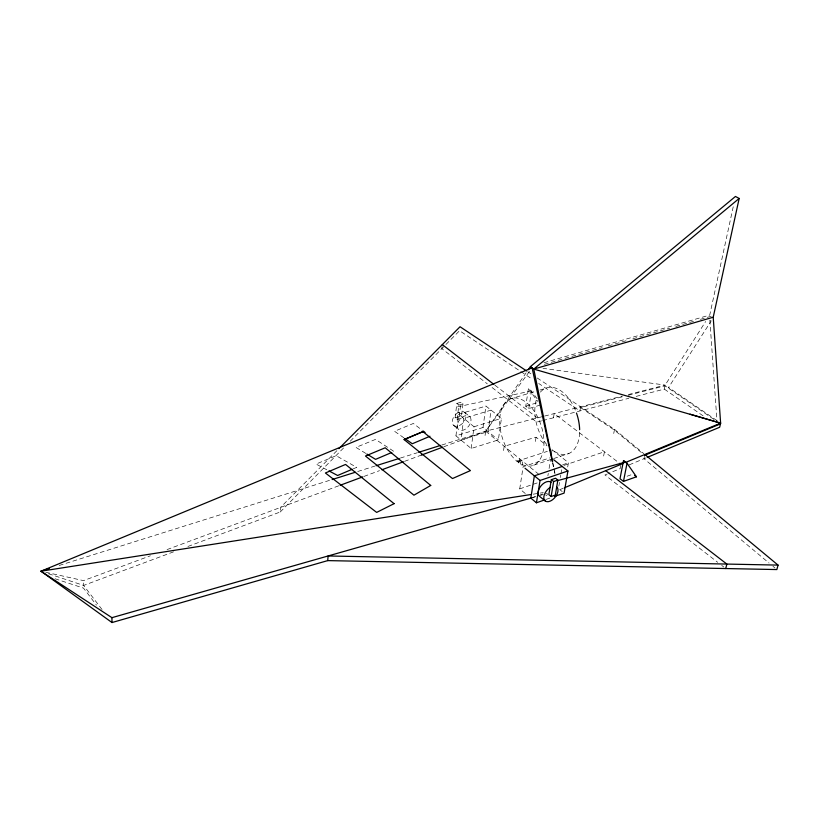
<?xml version="1.0" encoding="UTF-8"?>
<svg xmlns="http://www.w3.org/2000/svg" width="819" height="819" viewBox="0 0 819 819"><rect width="100%" height="100%" fill="white"/><g stroke="black" fill="none" stroke-linecap="round" stroke-linejoin="round"><path stroke-width="0.61" stroke-dasharray="4.09 3.07" d="M187.93 546.468L280.231 511.988L280.487 507.442L337.131 450.45M442.076 346.611L441.84 348.628L487.264 383.804M455.077 417.874L456.869 403.439L460.974 402.231L463.001 403.859L461.169 418.274L457.074 419.512L455.077 417.874L459.162 416.646L461.169 418.274M457.074 419.512L458.886 405.067L456.869 403.439M455.948 435.841L458.671 414.23L485.933 406.07L501.433 418.345L498.351 439.905L471.16 448.495L455.948 435.841L483.015 427.498L498.351 439.905M459.162 416.646L460.974 402.231M471.16 448.495L474.037 426.75L458.671 414.23M483.015 427.498L485.933 406.07M485.063 435.473L485.647 431.224L526.095 372.86M503.562 450.532L504.187 446.253L536.087 437.223L547.082 445.864M540.345 405.026L528.798 408.558L525.747 406.214L528.409 388.718L531.48 391.042L537.203 398.833M518.847 462.96L519.502 458.66L517.035 461.292L522.706 461.261L522.041 465.571M528.798 408.558L531.48 391.042M520.444 464.271L521.099 459.95M525.266 493.499L519.717 488.882L523.136 466.707L549.692 457.913M535.411 441.472L536.087 437.223M553.48 417.782L554.166 413.605L620.014 463.615M551.382 454.064L552.078 449.795A34.685 20.751 72.2 0 0 579.657 430.917M547.88 475.829L548.28 473.392M549.088 468.499L550.501 459.95M558.865 486.077L559.49 482.401M560.329 477.497L560.749 475.04M560.954 473.822L561.793 468.908M567.7 466.943L568.447 462.653L552.078 449.795M580.62 406.808L579.903 410.943L538.738 383.497M603.634 456.019L604.422 451.771L563.626 465.509M613.728 433.497L614.526 429.32L537.254 378.02M620.782 465.417L620.167 468.622L608.445 473.495M644.44 456.418L643.98 458.722L769.041 563.042M636.189 396.386L664.322 389.117L665.151 385.084L705.62 321.529M543.939 362.725L709.735 315.069L733.568 205.2M443.898 446.734L485.647 431.224L529.852 370.915M280.231 511.988L343.98 447.553M350.266 441.195L459.561 330.712L519.737 370.833M353.327 468.806L356.705 467.373L336.148 455.692L316.042 464.076L326.822 469.778M607.278 473.986L604.934 474.959L717.69 562.305M629.238 464.854L646.304 457.76M559.633 489.731L563.185 488.267M562.673 464.834L568.447 462.653M173.546 551.842L83.63 585.431L45.69 572.798M45.813 572.286L83.507 580.62L150.368 555.784M167.076 549.58L338.933 485.728M363.984 476.423L379.484 470.659M404.535 461.353L421.232 455.149M627.067 476.228L632.964 474.16M546.048 499.416L550.859 497.737M532.012 497.696L535.616 496.447M540.427 494.778L542.823 493.949M519.717 488.882L538.892 482.35M533.671 465.202L552.487 458.947M553.664 458.558L568.949 453.48M517.035 461.292L547.317 451.361M59.224 565.458L332.135 479.545M357.719 471.498L374.774 466.124M400.358 458.067L417.414 452.702M441.779 445.034L485.647 431.224L543.366 416.38M474.037 426.75L501.433 418.345M525.747 406.214L538.441 402.344M509.305 399.211L535.012 391.523M539.905 390.059L544.799 388.595M458.886 405.067L463.001 403.859M544.389 364.301L602.129 347.666M608.271 345.894L626.699 340.581M632.841 338.81L669.696 328.194M675.839 326.423L694.277 321.109M700.419 319.338L711.476 316.154L709.735 315.069M532.719 497.563L535.176 496.867M540.079 495.464L542.526 494.768M543.755 494.42L547.43 493.366M541.502 420.874L536.711 422.113L491.298 386.937M542.7 420.567L628.849 398.29M544.574 416.072L622.276 396.099M628.398 394.533L665.151 385.084L543.017 368.335M622.133 396.846L580.487 407.565L614.373 430.077L642.72 453.634M628.255 395.27L665.008 385.821L713.892 419.389M457.565 406.859L529.709 391.277M533.21 494.174L543.304 492.588M55.108 578.767L83.507 588.114L96.478 605.128M365.776 453.378L355.978 447.399L375.522 439.393L394.031 451.515M710.523 320.516L711.189 320.925L668.222 388.032L668.376 387.295L717.178 420.782M527.743 371.693L530.907 373.802M520.792 371.529L532.401 379.279M664.322 389.117L704.002 416.462M403.941 437.878L394.533 431.275L413.349 423.454L422.143 430.241M494.901 385.165L537.377 417.925M721.713 565.427L723.73 566.983M464.588 412.366L469.635 416.451A8.538 5.528 -50.7 0 1 464.987 429.412A8.538 5.528 -50.7 0 1 457.79 423.106A8.538 5.528 -50.7 0 1 469.635 416.451M560.329 490.059L562.213 491.584M485.647 431.224L538.431 473.996M453.665 425.419L458.671 429.555M614.526 429.32L643.857 453.675M772.941 566.298L774.897 567.936M102.027 609.5L83.63 585.431L83.507 580.62M528.409 388.718L537.725 401.371M552.538 462.745L554.156 470.239M554.422 471.488L554.954 473.986M552.856 462.745L553.879 467.741M554.135 468.99L554.893 472.737M709.858 320.096L716.942 420.618M546.683 444.451A34.685 20.751 72.2 0 1 536.762 398.597M540.407 392.117A34.685 20.751 72.2 0 1 576.095 411.967M547.655 494.461A9.06 5.395 -50.7 0 1 545.864 495.782M463.749 418.376L460.984 440.028L488.093 431.603L491.062 410.135L463.749 418.376M458.231 412.469L456.49 413.687A8.507 5.528 -50.7 0 0 453.296 425.051A8.507 5.528 -50.7 0 0 463.738 421.939A8.507 5.528 -50.7 0 0 463.319 411.64L458.231 412.469M500.235 414.322A35.248 20.362 72.3 0 0 528.409 466.165A35.248 20.362 72.3 0 0 536.895 415.622A35.248 20.362 72.3 0 0 500.235 414.322"/><path stroke-width="1.23" d="M327.733 560.606L328.102 555.968L778.05 565.11L776.852 569.563L327.733 560.606L111.988 622.542L40.95 571.212L532.104 367.844L552.272 461.496M544.85 499.836L536.425 502.784L540.049 480.466L525.01 468.233M551.33 479.678L548.832 494.645L551.126 496.529L555.333 495.055L557.862 480.088L555.548 478.235L551.33 479.678L553.644 481.541L557.862 480.088M551.126 496.529L553.644 481.541M553.726 459.746L567.925 470.986L564.096 493.11L554.473 496.468M623.525 460.585L619.993 478.726L623.474 481.398L636.445 476.801L627.037 463.237L623.525 460.585L624.979 462.674M623.474 481.398L627.037 463.237M647.471 457.268L719.666 427.252L720.618 423.147L713.216 317.24L739.168 198.454L735.462 196.458L530.425 366.605L528.255 369.727M725.747 568.54L726.852 564.076L605.743 470.659M338.923 448.638L460.043 326.75L526.678 370.997M552.61 461.496L533.783 369.082L739.168 198.454M550.327 487.336L548.505 488.667A9.091 5.385 -50.7 0 0 544.461 500.153A9.091 5.385 -50.7 0 0 554.443 498.054A9.091 5.385 -50.7 0 0 556.766 486.936M352.211 469.287L337.602 475.491L328.982 470.925M391.728 452.487L375.573 459.357L366.861 454.043M404.156 439.608L422.973 431.633L470.423 470.597L452.487 478.552L404.043 439.527L422.973 431.633M429.965 436.261L412.305 443.755L404.985 438.615M564.363 487.776L623.259 463.411M625.532 462.469L720.618 423.147L690.018 414.168M720.444 423.894L644.676 455.262L644.84 454.494L778.05 565.11M340.131 485.288L362.786 476.863M381.869 469.778L403.347 461.793M421.232 455.149L442.7 447.174M540.049 480.466L567.925 470.986M562.203 466.461L534.367 475.849L530.814 498.106L536.425 502.784M531.5 497.911L111.927 617.669L40.95 571.212L49.478 568.529M332.135 479.545L355.282 472.266M375.993 465.745L399.14 458.456M418.632 452.313L440.561 445.413M530.425 366.605L533.783 369.082L713.216 317.24M557.115 480.773L625.368 462.1M40.95 571.212L530.681 494.563M533.783 369.082L720.618 423.147M634.705 475.481L636.445 476.801M442.311 344.604L493.888 384.387M423.126 430.989L425.081 432.493M545.106 500.9L539.424 496.212A9.06 5.395 -50.7 0 1 541.144 485.698A9.06 5.395 -50.7 0 1 551.044 482.309M111.927 617.669L111.988 622.542M576.484 413.042A34.685 20.751 72.2 0 1 579.647 429.699M430.733 485.452L413.943 495.178L365.458 456.009L385.217 447.778L430.733 485.452M394.072 503.665L376.658 512.407L325.399 472.993L345.557 464.445L394.072 503.665"/></g></svg>
